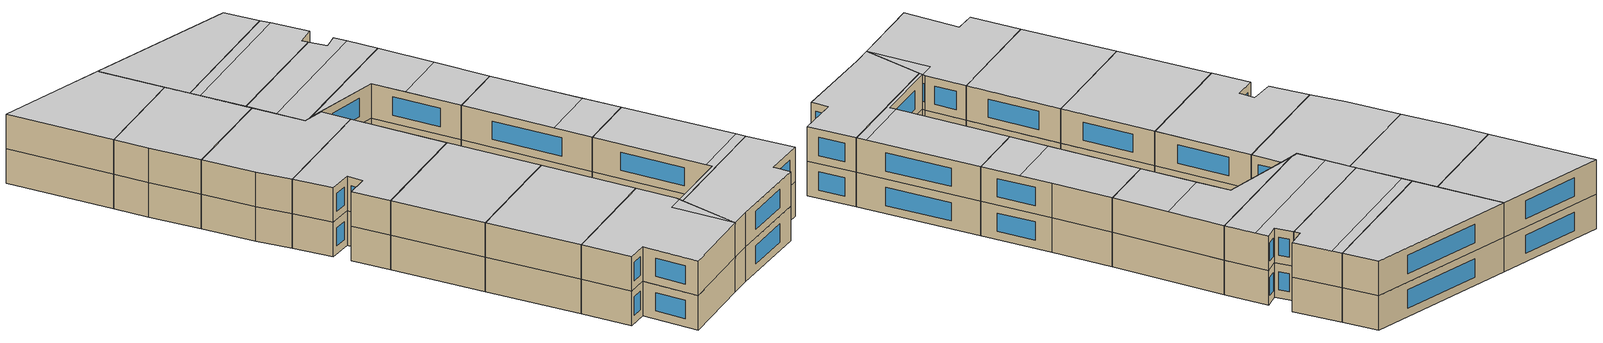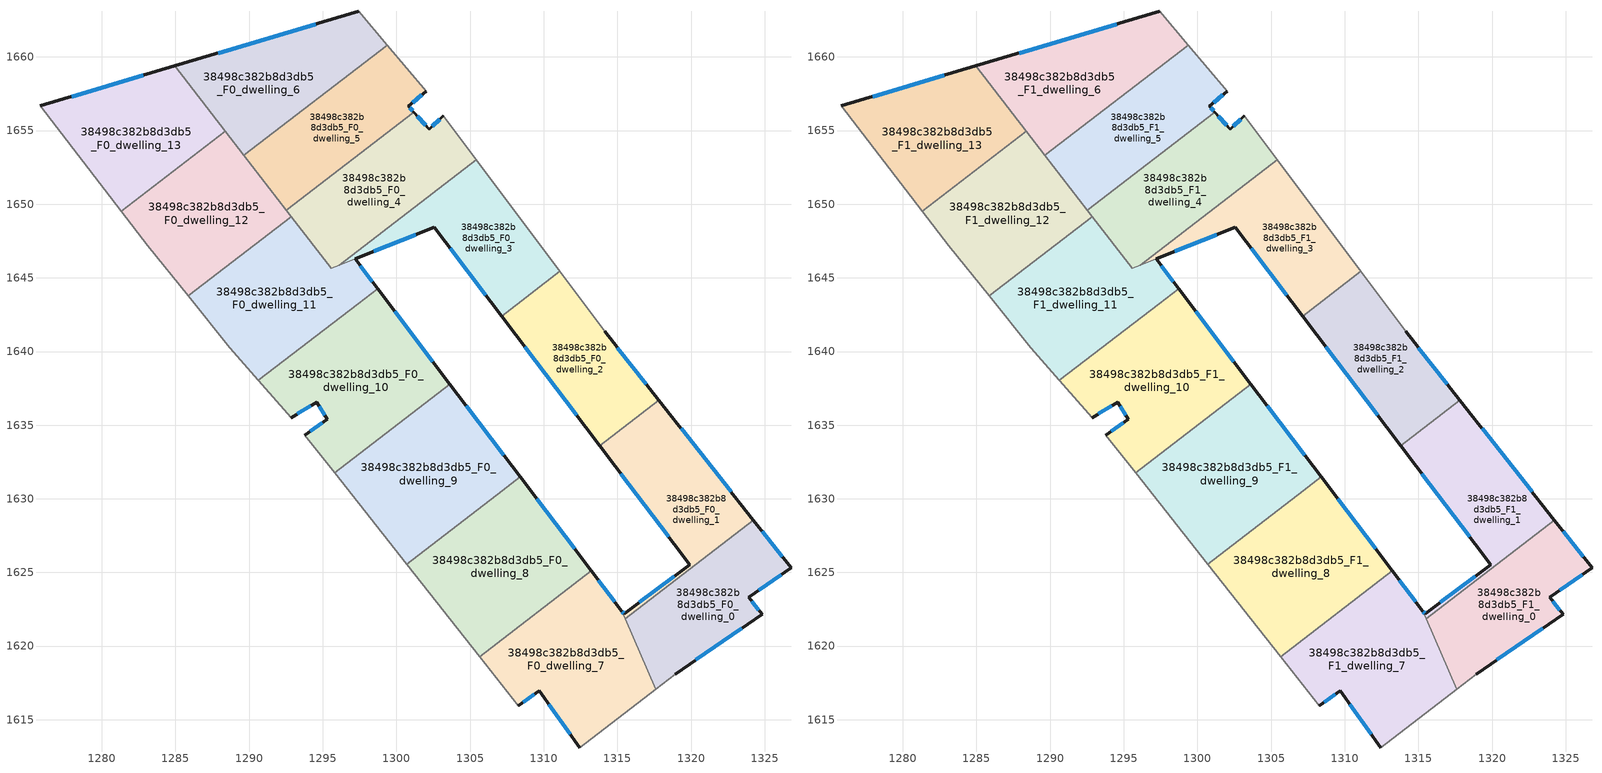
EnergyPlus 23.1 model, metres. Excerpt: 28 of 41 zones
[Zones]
38498c382b8d3db5_F0_dwelling_0
 floor ground (EU_floor_Construction): 1324.24,1628.55 1326.79,1625.31 1323.93,1623.33 1324.83,1622.17 1318.94,1618.1 1317.59,1617.06 1315.54,1621.84 z0
 wall outside (EU_wall_Construction): 1318.94,1618.1 1324.83,1622.17 1323.93,1623.33 1326.79,1625.31 1324.24,1628.55 z0:3
 wall adiabatic (EU_wall_Construction): 1317.59,1617.06 1318.94,1618.1 z0:3
 wall to 38498c382b8d3db5_F0_dwelling_1 (EU_wall_Construction): 1324.24,1628.55 1315.54,1621.84 z0:3
 wall to 38498c382b8d3db5_F0_dwelling_7 (EU_wall_Construction): 1315.54,1621.84 1317.59,1617.06 z0:3
 window (EU_Window_Construction): 1324.6,1623.79 1326.12,1624.85 / 1324.62,1622.44 1324.14,1623.05 / 1320.32,1619.06 1323.44,1621.21 / 1326.19,1626.07 1324.84,1627.79 z0.7:2.3
38498c382b8d3db5_F0_dwelling_1
 floor ground (EU_floor_Construction): 1317.82,1636.69 1324.24,1628.55 1315.54,1621.84 1315.31,1622.37 1315.45,1622.18 1319.91,1625.54 1313.81,1633.6 z0
 wall outside (EU_wall_Construction): 1313.81,1633.6 1319.91,1625.54 1315.45,1622.18 1315.31,1622.37 / 1324.24,1628.55 1317.82,1636.69 z0:3
 wall to 38498c382b8d3db5_F0_dwelling_2 (EU_wall_Construction): 1317.82,1636.69 1313.81,1633.6 z0:3
 wall to 38498c382b8d3db5_F0_dwelling_7 (EU_wall_Construction): 1315.31,1622.37 1315.54,1621.84 z0:3
 window (EU_Window_Construction): 1315.24,1631.7 1318.48,1627.43 / 1322.73,1630.46 1319.33,1634.78 / 1315.42,1622.22 1315.35,1622.32 / 1318.87,1624.75 1316.5,1622.97 z0.7:2.3
38498c382b8d3db5_F0_dwelling_10
 floor ground (EU_floor_Construction): 1298.72,1644.27 1303.63,1637.79 1295.81,1631.76 1293.79,1634.33 1295.31,1635.42 1294.58,1636.57 1292.86,1635.51 1290.63,1638.04 z0
 wall outside (EU_wall_Construction): 1292.86,1635.51 1294.58,1636.57 1295.31,1635.42 1293.79,1634.33 / 1303.63,1637.79 1298.72,1644.27 z0:3
 wall adiabatic (EU_wall_Construction): 1293.79,1634.33 1295.81,1631.76 / 1290.63,1638.04 1292.86,1635.51 z0:3
 wall to 38498c382b8d3db5_F0_dwelling_9 (EU_wall_Construction): 1295.81,1631.76 1303.63,1637.79 z0:3
 wall to 38498c382b8d3db5_F0_dwelling_11 (EU_wall_Construction): 1298.72,1644.27 1297.4,1643.25 1290.63,1638.04 z0:3
 window (EU_Window_Construction): 1294.95,1635.16 1294.15,1634.58 / 1294.75,1636.3 1295.14,1635.69 / 1293.26,1635.76 1294.17,1636.32 / 1302.48,1639.31 1299.87,1642.75 z0.7:2.3
38498c382b8d3db5_F0_dwelling_11
 floor ground (EU_floor_Construction): 1297.19,1646.29 1298.72,1644.27 1297.4,1643.25 1290.63,1638.04 1288.68,1640.24 1285.85,1643.77 1292.84,1649.16 1295.56,1645.64 z0
 wall outside (EU_wall_Construction): 1298.72,1644.27 1297.19,1646.29 z0:3
 wall adiabatic (EU_wall_Construction): 1285.85,1643.77 1288.68,1640.24 1290.63,1638.04 z0:3
 wall to 38498c382b8d3db5_F0_dwelling_12 (EU_wall_Construction): 1292.84,1649.16 1285.85,1643.77 z0:3
 wall to 38498c382b8d3db5_F0_dwelling_4 (EU_wall_Construction): 1296.11,1645.86 1295.56,1645.64 1292.84,1649.16 z0:3
 wall to 38498c382b8d3db5_F0_dwelling_3 (EU_wall_Construction): 1297.19,1646.29 1296.11,1645.86 z0:3
 window (EU_Window_Construction): 1298.36,1644.74 1297.55,1645.81 z0.7:2.3
38498c382b8d3db5_F0_dwelling_12
 floor ground (EU_floor_Construction): 1288.37,1654.97 1292.84,1649.16 1285.85,1643.77 1283.11,1647.19 1281.31,1649.52 z0
 wall adiabatic (EU_wall_Construction): 1281.31,1649.52 1283.11,1647.19 1285.85,1643.77 z0:3
 wall to 38498c382b8d3db5_F0_dwelling_13 (EU_wall_Construction): 1288.37,1654.97 1281.31,1649.52 z0:3
 wall to 38498c382b8d3db5_F0_dwelling_5 (EU_wall_Construction): 1292.53,1649.57 1289.65,1653.31 z0:3
 wall to 38498c382b8d3db5_F0_dwelling_4 (EU_wall_Construction): 1292.85,1649.16 1292.53,1649.57 z0:3
 wall to 38498c382b8d3db5_F0_dwelling_6 (EU_wall_Construction): 1289.65,1653.31 1288.37,1654.97 z0:3
38498c382b8d3db5_F0_dwelling_13
 floor ground (EU_floor_Construction): 1284.96,1659.39 1288.37,1654.97 1281.31,1649.52 1275.8,1656.67 z0
 wall outside (EU_wall_Construction): 1284.96,1659.39 1275.8,1656.67 z0:3
 wall adiabatic (EU_wall_Construction): 1275.8,1656.67 1281.31,1649.52 z0:3
 wall to 38498c382b8d3db5_F0_dwelling_6 (EU_wall_Construction): 1288.37,1654.97 1284.96,1659.39 z0:3
 window (EU_Window_Construction): 1282.81,1658.75 1277.95,1657.31 z0.7:2.3
38498c382b8d3db5_F0_dwelling_2
 floor ground (EU_floor_Construction): 1314.15,1641.36 1317.82,1636.69 1313.81,1633.6 1307.14,1642.39 1311.09,1645.44 z0
 wall outside (EU_wall_Construction): 1317.82,1636.69 1314.15,1641.36 / 1307.14,1642.39 1313.81,1633.6 z0:3
 wall to 38498c382b8d3db5_F0_dwelling_3 (EU_wall_Construction): 1311.09,1645.44 1307.14,1642.39 z0:3
 wall adiabatic (EU_wall_Construction): 1314.15,1641.36 1311.09,1645.44 z0:3
 window (EU_Window_Construction): 1316.96,1637.79 1315.01,1640.27 / 1308.71,1640.33 1312.24,1635.66 z0.7:2.3
38498c382b8d3db5_F0_dwelling_3
 floor ground (EU_floor_Construction): 1305.41,1653.02 1311.09,1645.44 1307.14,1642.39 1302.57,1648.42 1296.11,1645.86 z0
 wall outside (EU_wall_Construction): 1297.2,1646.29 1302.57,1648.42 1307.14,1642.39 z0:3
 wall to 38498c382b8d3db5_F0_dwelling_4 (EU_wall_Construction): 1305.41,1653.02 1296.11,1645.86 z0:3
 wall adiabatic (EU_wall_Construction): 1311.09,1645.44 1305.41,1653.02 z0:3
 window (EU_Window_Construction): 1298.46,1646.79 1301.31,1647.92 / 1303.65,1647.01 1306.07,1643.81 z0.7:2.3
38498c382b8d3db5_F0_dwelling_4
 floor ground (EU_floor_Construction): 1303.18,1656 1305.41,1653.02 1296.11,1645.86 1295.56,1645.64 1292.53,1649.58 1301.18,1656.25 1302.22,1655.08 z0
 wall outside (EU_wall_Construction): 1303.18,1656 1302.22,1655.08 1301.18,1656.25 z0:3
 wall to 38498c382b8d3db5_F0_dwelling_5 (EU_wall_Construction): 1301.18,1656.25 1292.53,1649.58 z0:3
 wall adiabatic (EU_wall_Construction): 1305.41,1653.02 1303.18,1656 z0:3
 window (EU_Window_Construction): 1301.98,1655.35 1301.43,1655.97 / 1302.95,1655.79 1302.44,1655.3 z0.7:2.3
38498c382b8d3db5_F0_dwelling_5
 floor ground (EU_floor_Construction): 1299.38,1660.81 1302.01,1657.68 1300.82,1656.66 1301.18,1656.25 1292.53,1649.58 1289.65,1653.31 z0
 wall outside (EU_wall_Construction): 1301.18,1656.25 1300.82,1656.66 1302.01,1657.68 z0:3
 wall to 38498c382b8d3db5_F0_dwelling_6 (EU_wall_Construction): 1299.38,1660.81 1289.65,1653.31 z0:3
 wall adiabatic (EU_wall_Construction): 1302.01,1657.68 1299.38,1660.81 z0:3
 window (EU_Window_Construction): 1301.1,1656.9 1301.73,1657.44 / 1301.1,1656.35 1300.9,1656.56 z0.7:2.3
38498c382b8d3db5_F0_dwelling_6
 floor ground (EU_floor_Construction): 1297.45,1663.11 1299.38,1660.81 1289.65,1653.31 1284.96,1659.39 z0
 wall outside (EU_wall_Construction): 1297.45,1663.11 1284.96,1659.39 z0:3
 wall adiabatic (EU_wall_Construction): 1299.38,1660.81 1297.45,1663.11 z0:3
 window (EU_Window_Construction): 1294.51,1662.23 1287.89,1660.27 z0.7:2.3
38498c382b8d3db5_F0_dwelling_7
 floor ground (EU_floor_Construction): 1315.31,1622.37 1317.59,1617.06 1312.43,1613.09 1309.7,1616.95 1308.27,1615.94 1305.65,1619.27 1313.23,1625.12 z0
 wall outside (EU_wall_Construction): 1308.27,1615.94 1309.7,1616.95 1312.43,1613.09 / 1315.31,1622.37 1313.23,1625.12 z0:3
 wall adiabatic (EU_wall_Construction): 1305.65,1619.27 1308.27,1615.94 / 1312.43,1613.09 1317.59,1617.06 z0:3
 wall to 38498c382b8d3db5_F0_dwelling_8 (EU_wall_Construction): 1313.23,1625.12 1305.65,1619.27 z0:3
 window (EU_Window_Construction): 1308.6,1616.18 1309.37,1616.72 / 1314.82,1623.01 1313.72,1624.47 / 1310.34,1616.05 1311.79,1614 z0.7:2.3
38498c382b8d3db5_F0_dwelling_8
 floor ground (EU_floor_Construction): 1308.41,1631.48 1313.22,1625.12 1305.65,1619.27 1300.7,1625.55 1307.19,1630.55 z0
 wall outside (EU_wall_Construction): 1313.22,1625.12 1308.41,1631.48 z0:3
 wall adiabatic (EU_wall_Construction): 1300.7,1625.55 1305.65,1619.27 z0:3
 wall to 38498c382b8d3db5_F0_dwelling_9 (EU_wall_Construction): 1308.41,1631.48 1307.19,1630.55 1300.7,1625.55 z0:3
 window (EU_Window_Construction): 1312.09,1626.61 1309.54,1629.99 z0.7:2.3
38498c382b8d3db5_F0_dwelling_9
 floor ground (EU_floor_Construction): 1303.63,1637.79 1308.4,1631.49 1300.7,1625.55 1295.81,1631.76 z0
 wall outside (EU_wall_Construction): 1308.4,1631.49 1303.63,1637.79 z0:3
 wall adiabatic (EU_wall_Construction): 1295.81,1631.76 1300.7,1625.55 z0:3
 window (EU_Window_Construction): 1307.28,1632.97 1304.75,1636.31 z0.7:2.3
38498c382b8d3db5_F1_dwelling_0
 floor to 38498c382b8d3db5_F0_dwelling_0 (EU_floor_Construction): 1324.24,1628.55 1326.79,1625.31 1323.93,1623.33 1324.83,1622.17 1318.94,1618.1 1317.59,1617.06 1315.54,1621.84 z3
 wall outside (EU_wall_Construction): 1318.94,1618.1 1324.83,1622.17 1323.93,1623.33 1326.79,1625.31 1324.24,1628.55 z3:6
 wall adiabatic (EU_wall_Construction): 1317.59,1617.06 1318.94,1618.1 z3:6
 wall to 38498c382b8d3db5_F1_dwelling_1 (EU_wall_Construction): 1324.24,1628.55 1315.54,1621.84 z3:6
 wall to 38498c382b8d3db5_F1_dwelling_7 (EU_wall_Construction): 1315.54,1621.84 1317.59,1617.06 z3:6
 window (EU_Window_Construction): 1324.6,1623.79 1326.12,1624.85 / 1324.62,1622.44 1324.14,1623.05 / 1320.32,1619.06 1323.44,1621.21 / 1326.19,1626.07 1324.84,1627.79 z3.7:5.3
 ceiling to 38498c382b8d3db5_F2_dwelling_0 (EU_floor_Construction): 1324.83,1622.17 1323.93,1623.33 1326.79,1625.31 1324.24,1628.55 1315.54,1621.84 1317.59,1617.06 1318.94,1618.1 z6
38498c382b8d3db5_F1_dwelling_1
 floor to 38498c382b8d3db5_F0_dwelling_1 (EU_floor_Construction): 1317.82,1636.69 1324.24,1628.55 1315.54,1621.84 1315.31,1622.37 1315.45,1622.18 1319.91,1625.54 1313.81,1633.6 z3
 wall outside (EU_wall_Construction): 1313.81,1633.6 1319.91,1625.54 1315.45,1622.18 1315.31,1622.37 / 1324.24,1628.55 1317.82,1636.69 z3:6
 wall to 38498c382b8d3db5_F1_dwelling_2 (EU_wall_Construction): 1317.82,1636.69 1313.81,1633.6 z3:6
 wall to 38498c382b8d3db5_F1_dwelling_7 (EU_wall_Construction): 1315.31,1622.37 1315.54,1621.84 z3:6
 window (EU_Window_Construction): 1315.24,1631.7 1318.48,1627.43 / 1322.73,1630.46 1319.33,1634.78 / 1315.42,1622.22 1315.35,1622.32 / 1318.87,1624.75 1316.5,1622.97 z3.7:5.3
 ceiling to 38498c382b8d3db5_F2_dwelling_1 (EU_floor_Construction): 1323.73,1629.2 1317.82,1636.69 1313.81,1633.6 1319.57,1625.99 z6
 ceiling to 38498c382b8d3db5_F2_dwelling_0 (EU_floor_Construction): 1319.91,1625.54 1315.46,1622.18 1315.41,1622.15 1315.54,1621.84 1324.24,1628.55 1323.73,1629.2 1319.57,1625.99 z6
38498c382b8d3db5_F1_dwelling_10
 floor to 38498c382b8d3db5_F0_dwelling_10 (EU_floor_Construction): 1298.72,1644.27 1303.63,1637.79 1295.81,1631.76 1293.79,1634.33 1295.31,1635.42 1294.58,1636.57 1292.86,1635.51 1290.63,1638.04 z3
 wall outside (EU_wall_Construction): 1292.86,1635.51 1294.58,1636.57 1295.31,1635.42 1293.79,1634.33 / 1303.63,1637.79 1298.72,1644.27 z3:6
 wall adiabatic (EU_wall_Construction): 1293.79,1634.33 1295.81,1631.76 / 1290.63,1638.04 1292.86,1635.51 z3:6
 wall to 38498c382b8d3db5_F1_dwelling_9 (EU_wall_Construction): 1295.81,1631.76 1303.63,1637.79 z3:6
 wall to 38498c382b8d3db5_F1_dwelling_11 (EU_wall_Construction): 1298.72,1644.27 1297.4,1643.25 1290.63,1638.04 z3:6
 window (EU_Window_Construction): 1294.95,1635.16 1294.15,1634.58 / 1294.75,1636.3 1295.14,1635.69 / 1293.26,1635.76 1294.17,1636.32 / 1302.48,1639.31 1299.87,1642.75 z3.7:5.3
 ceiling to 38498c382b8d3db5_F2_dwelling_9 (EU_floor_Construction): 1303.6,1637.83 1298.72,1644.27 1290.63,1638.04 1292.86,1635.51 1294.58,1636.57 1295.31,1635.42 1293.79,1634.33 1295.78,1631.8 z6
 ceiling to 38498c382b8d3db5_F2_dwelling_8 (EU_floor_Construction): 1303.63,1637.79 1303.6,1637.83 1295.78,1631.8 1295.81,1631.76 z6
38498c382b8d3db5_F1_dwelling_11
 floor to 38498c382b8d3db5_F0_dwelling_11 (EU_floor_Construction): 1297.19,1646.29 1298.72,1644.27 1297.4,1643.25 1290.63,1638.04 1288.68,1640.24 1285.85,1643.77 1292.84,1649.16 1295.56,1645.64 z3
 wall outside (EU_wall_Construction): 1298.72,1644.27 1297.19,1646.29 z3:6
 wall adiabatic (EU_wall_Construction): 1285.85,1643.77 1288.68,1640.24 1290.63,1638.04 z3:6
 wall to 38498c382b8d3db5_F1_dwelling_12 (EU_wall_Construction): 1292.84,1649.16 1285.85,1643.77 z3:6
 wall to 38498c382b8d3db5_F1_dwelling_4 (EU_wall_Construction): 1296.11,1645.86 1295.56,1645.64 1292.84,1649.16 z3:6
 wall to 38498c382b8d3db5_F1_dwelling_3 (EU_wall_Construction): 1297.19,1646.29 1296.11,1645.86 z3:6
 window (EU_Window_Construction): 1298.36,1644.74 1297.55,1645.81 z3.7:5.3
 ceiling to 38498c382b8d3db5_F2_dwelling_10 (EU_floor_Construction): 1298.72,1644.27 1297.19,1646.29 1295.56,1645.64 1292.84,1649.16 1285.85,1643.77 1288.68,1640.24 1290.63,1638.04 z6
 roof outside (EU_roof_Construction): 1297.4,1643.25 1298.72,1644.27 1290.63,1638.04 z6
38498c382b8d3db5_F1_dwelling_12
 floor to 38498c382b8d3db5_F0_dwelling_12 (EU_floor_Construction): 1288.37,1654.97 1292.84,1649.16 1285.85,1643.77 1283.11,1647.19 1281.31,1649.52 z3
 wall adiabatic (EU_wall_Construction): 1281.31,1649.52 1283.11,1647.19 1285.85,1643.77 z3:6
 wall to 38498c382b8d3db5_F1_dwelling_13 (EU_wall_Construction): 1288.37,1654.97 1281.31,1649.52 z3:6
 wall to 38498c382b8d3db5_F1_dwelling_5 (EU_wall_Construction): 1292.53,1649.57 1289.65,1653.31 z3:6
 wall to 38498c382b8d3db5_F1_dwelling_4 (EU_wall_Construction): 1292.85,1649.16 1292.53,1649.57 z3:6
 wall to 38498c382b8d3db5_F1_dwelling_6 (EU_wall_Construction): 1289.65,1653.31 1288.37,1654.97 z3:6
 ceiling to 38498c382b8d3db5_F2_dwelling_11 (EU_floor_Construction): 1292.84,1649.16 1288.37,1654.97 1281.31,1649.52 1283.11,1647.19 1285.85,1643.77 z6
38498c382b8d3db5_F1_dwelling_13
 floor to 38498c382b8d3db5_F0_dwelling_13 (EU_floor_Construction): 1284.96,1659.39 1288.37,1654.97 1281.31,1649.52 1275.8,1656.67 z3
 wall outside (EU_wall_Construction): 1284.96,1659.39 1275.8,1656.67 z3:6
 wall adiabatic (EU_wall_Construction): 1275.8,1656.67 1281.31,1649.52 z3:6
 wall to 38498c382b8d3db5_F1_dwelling_6 (EU_wall_Construction): 1288.37,1654.97 1284.96,1659.39 z3:6
 window (EU_Window_Construction): 1282.81,1658.75 1277.95,1657.31 z3.7:5.3
 ceiling to 38498c382b8d3db5_F2_dwelling_12 (EU_floor_Construction): 1288.37,1654.97 1284.96,1659.39 1275.8,1656.67 1281.31,1649.52 z6
38498c382b8d3db5_F1_dwelling_2
 floor to 38498c382b8d3db5_F0_dwelling_2 (EU_floor_Construction): 1314.15,1641.36 1317.82,1636.69 1313.81,1633.6 1307.14,1642.39 1311.09,1645.44 z3
 wall outside (EU_wall_Construction): 1317.82,1636.69 1314.15,1641.36 / 1307.14,1642.39 1313.81,1633.6 z3:6
 wall to 38498c382b8d3db5_F1_dwelling_3 (EU_wall_Construction): 1311.09,1645.44 1307.14,1642.39 z3:6
 wall adiabatic (EU_wall_Construction): 1314.15,1641.36 1311.09,1645.44 z3:6
 window (EU_Window_Construction): 1316.96,1637.79 1315.01,1640.27 / 1308.71,1640.33 1312.24,1635.66 z3.7:5.3
 ceiling to 38498c382b8d3db5_F2_dwelling_2 (EU_floor_Construction): 1315.81,1639.25 1315.78,1639.29 1314.15,1641.36 1311.09,1645.44 1307.14,1642.39 1311.84,1636.19 z6
 ceiling to 38498c382b8d3db5_F2_dwelling_1 (EU_floor_Construction): 1317.82,1636.69 1315.81,1639.25 1311.84,1636.19 1313.81,1633.6 z6
38498c382b8d3db5_F1_dwelling_3
 floor to 38498c382b8d3db5_F0_dwelling_3 (EU_floor_Construction): 1305.41,1653.02 1311.09,1645.44 1307.14,1642.39 1302.57,1648.42 1296.11,1645.86 z3
 wall outside (EU_wall_Construction): 1297.2,1646.29 1302.57,1648.42 1307.14,1642.39 z3:6
 wall to 38498c382b8d3db5_F1_dwelling_4 (EU_wall_Construction): 1305.41,1653.02 1296.11,1645.86 z3:6
 wall adiabatic (EU_wall_Construction): 1311.09,1645.44 1305.41,1653.02 z3:6
 window (EU_Window_Construction): 1298.46,1646.79 1301.31,1647.92 / 1303.65,1647.01 1306.07,1643.81 z3.7:5.3
 ceiling to 38498c382b8d3db5_F2_dwelling_2 (EU_floor_Construction): 1311.09,1645.44 1308.29,1649.18 1304.32,1646.12 1307.14,1642.39 z6
 ceiling to 38498c382b8d3db5_F2_dwelling_3 (EU_floor_Construction): 1308.29,1649.18 1305.41,1653.02 1296.13,1645.87 1302.57,1648.43 1304.32,1646.12 z6
 roof outside (EU_roof_Construction): 1302.57,1648.43 1296.13,1645.87 1296.11,1645.86 1297.06,1646.23 1296.13,1645.87 1298.54,1646.82 z6
38498c382b8d3db5_F1_dwelling_4
 floor to 38498c382b8d3db5_F0_dwelling_4 (EU_floor_Construction): 1303.18,1656 1305.41,1653.02 1296.11,1645.86 1295.56,1645.64 1292.53,1649.58 1301.18,1656.25 1302.22,1655.08 z3
 wall outside (EU_wall_Construction): 1303.18,1656 1302.22,1655.08 1301.18,1656.25 z3:6
 wall to 38498c382b8d3db5_F1_dwelling_5 (EU_wall_Construction): 1301.18,1656.25 1292.53,1649.58 z3:6
 wall adiabatic (EU_wall_Construction): 1305.41,1653.02 1303.18,1656 z3:6
 window (EU_Window_Construction): 1301.98,1655.35 1301.43,1655.97 / 1302.95,1655.79 1302.44,1655.3 z3.7:5.3
 ceiling to 38498c382b8d3db5_F2_dwelling_4 (EU_floor_Construction): 1303.85,1655.1 1303.18,1656 1302.22,1655.08 1301.18,1656.25 1292.53,1649.58 1294.08,1647.56 z6
 ceiling to 38498c382b8d3db5_F2_dwelling_3 (EU_floor_Construction): 1305.41,1653.02 1303.85,1655.1 1294.08,1647.56 1295.56,1645.64 1296.13,1645.87 z6
38498c382b8d3db5_F1_dwelling_5
 floor to 38498c382b8d3db5_F0_dwelling_5 (EU_floor_Construction): 1299.38,1660.81 1302.01,1657.68 1300.82,1656.66 1301.18,1656.25 1292.53,1649.58 1289.65,1653.31 z3
 wall outside (EU_wall_Construction): 1301.18,1656.25 1300.82,1656.66 1302.01,1657.68 z3:6
 wall to 38498c382b8d3db5_F1_dwelling_6 (EU_wall_Construction): 1299.38,1660.81 1289.65,1653.31 z3:6
 wall adiabatic (EU_wall_Construction): 1302.01,1657.68 1299.38,1660.81 z3:6
 window (EU_Window_Construction): 1301.1,1656.9 1301.73,1657.44 / 1301.1,1656.35 1300.9,1656.56 z3.7:5.3
 ceiling to 38498c382b8d3db5_F2_dwelling_4 (EU_floor_Construction): 1301.18,1656.25 1300.82,1656.66 1302.01,1657.68 1299.95,1660.13 1290.19,1652.61 1292.53,1649.58 z6
 ceiling to 38498c382b8d3db5_F2_dwelling_5 (EU_floor_Construction): 1299.95,1660.13 1299.38,1660.81 1289.65,1653.31 1290.19,1652.61 z6
38498c382b8d3db5_F1_dwelling_6
 floor to 38498c382b8d3db5_F0_dwelling_6 (EU_floor_Construction): 1297.45,1663.11 1299.38,1660.81 1289.65,1653.31 1284.96,1659.39 z3
 wall outside (EU_wall_Construction): 1297.45,1663.11 1284.96,1659.39 z3:6
 wall adiabatic (EU_wall_Construction): 1299.38,1660.81 1297.45,1663.11 z3:6
 window (EU_Window_Construction): 1294.51,1662.23 1287.89,1660.27 z3.7:5.3
 ceiling to 38498c382b8d3db5_F2_dwelling_5 (EU_floor_Construction): 1299.38,1660.81 1297.45,1663.11 1284.96,1659.39 1289.65,1653.31 z6
38498c382b8d3db5_F1_dwelling_7
 floor to 38498c382b8d3db5_F0_dwelling_7 (EU_floor_Construction): 1315.31,1622.37 1317.59,1617.06 1312.43,1613.09 1309.7,1616.95 1308.27,1615.94 1305.65,1619.27 1313.23,1625.12 z3
 wall outside (EU_wall_Construction): 1308.27,1615.94 1309.7,1616.95 1312.43,1613.09 / 1315.31,1622.37 1313.23,1625.12 z3:6
 wall adiabatic (EU_wall_Construction): 1305.65,1619.27 1308.27,1615.94 / 1312.43,1613.09 1317.59,1617.06 z3:6
 wall to 38498c382b8d3db5_F1_dwelling_8 (EU_wall_Construction): 1313.23,1625.12 1305.65,1619.27 z3:6
 window (EU_Window_Construction): 1308.6,1616.18 1309.37,1616.72 / 1314.82,1623.01 1313.72,1624.47 / 1310.34,1616.05 1311.79,1614 z3.7:5.3
 ceiling to 38498c382b8d3db5_F2_dwelling_6 (EU_floor_Construction): 1317.59,1617.06 1314.31,1621.32 1315.41,1622.15 1315.31,1622.36 1313.23,1625.12 1305.65,1619.27 1308.27,1615.94 1309.7,1616.95 1312.43,1613.09 z6
 ceiling to 38498c382b8d3db5_F2_dwelling_0 (EU_floor_Construction): 1317.59,1617.06 1315.41,1622.15 1314.31,1621.32 z6
38498c382b8d3db5_F1_dwelling_8
 floor to 38498c382b8d3db5_F0_dwelling_8 (EU_floor_Construction): 1308.41,1631.48 1313.22,1625.12 1305.65,1619.27 1300.7,1625.55 1307.19,1630.55 z3
 wall outside (EU_wall_Construction): 1313.22,1625.12 1308.41,1631.48 z3:6
 wall adiabatic (EU_wall_Construction): 1300.7,1625.55 1305.65,1619.27 z3:6
 wall to 38498c382b8d3db5_F1_dwelling_9 (EU_wall_Construction): 1308.41,1631.48 1307.19,1630.55 1300.7,1625.55 z3:6
 window (EU_Window_Construction): 1312.09,1626.61 1309.54,1629.99 z3.7:5.3
 ceiling to 38498c382b8d3db5_F2_dwelling_7 (EU_floor_Construction): 1313.22,1625.12 1308.41,1631.48 1307.19,1630.55 1300.7,1625.55 1305.65,1619.27 z6
38498c382b8d3db5_F1_dwelling_9
 floor to 38498c382b8d3db5_F0_dwelling_9 (EU_floor_Construction): 1303.63,1637.79 1308.4,1631.49 1300.7,1625.55 1295.81,1631.76 z3
 wall outside (EU_wall_Construction): 1308.4,1631.49 1303.63,1637.79 z3:6
 wall adiabatic (EU_wall_Construction): 1295.81,1631.76 1300.7,1625.55 z3:6
 window (EU_Window_Construction): 1307.28,1632.97 1304.75,1636.31 z3.7:5.3
 ceiling to 38498c382b8d3db5_F2_dwelling_8 (EU_floor_Construction): 1308.4,1631.49 1303.63,1637.79 1295.81,1631.76 1300.7,1625.55 z6
[Building]
EU S2 Campaign: North Axis=0; Terrain=City; Solar Distribution=FullExterior
[Site:Location]
Budapest.Ferenc.Liszt.Intl.AP: Latitude=47.437; Longitude=19.256; Time Zone=1; Elevation=185
[SizingPeriod:WeatherFileDays]
AnnualSizingPeriod: Begin Month=1; Begin Day of Month=1; End Month=12; End Day of Month=31; Day of Week for Start Day=Monday; Use Weather File Daylight Saving Period=No; Use Weather File Rain and Snow Indicators=No
[MATERIAL]
EU_InternalMass_Material: Roughness=MediumRough; Thickness=0.1; Conductivity=1; Density=1800; Specific Heat=900; Thermal Absorptance=0.9; Solar Absorptance=0.7; Visible Absorptance=0.7
[MATERIAL:NOMASS] Roughness=MediumRough; Thermal Absorptance=0.9; Solar Absorptance=0.7; Visible Absorptance=0.7
Name | Thermal Resistance
EU_wall_NoMass | 0.832559
EU_roof_NoMass | 1.39638
EU_floor_NoMass | 0.872794
[WINDOWMATERIAL:SIMPLEGLAZINGSYSTEM]
EU_Window_SimpleGlazing: UFactor=2.79869; Solar Heat Gain Coefficient=0.75; Visible Transmittance=0.75
[CONSTRUCTION]
EU_wall_Construction: EU_wall_NoMass
EU_roof_Construction: EU_roof_NoMass
EU_floor_Construction: EU_floor_NoMass
EU_Window_Construction: EU_Window_SimpleGlazing
EU_InternalMass_Construction: EU_InternalMass_Material
[ZONE] Type=1; Multiplier=1; Ceiling Height=autocalculate; Floor Area=autocalculate; Part of Total Floor Area=Yes
Name | Volume
38498c382b8d3db5_F0_dwelling_0; 38498c382b8d3db5_F1_dwelling_0 | 169.802
38498c382b8d3db5_F0_dwelling_1; 38498c382b8d3db5_F1_dwelling_1 | 165.569
38498c382b8d3db5_F0_dwelling_10; 38498c382b8d3db5_F1_dwelling_10 | 235.12
38498c382b8d3db5_F0_dwelling_11; 38498c382b8d3db5_F1_dwelling_11 | 209.35
38498c382b8d3db5_F0_dwelling_12; 38498c382b8d3db5_F1_dwelling_12 | 195.404
38498c382b8d3db5_F0_dwelling_13; 38498c382b8d3db5_F1_dwelling_13 | 195.411
38498c382b8d3db5_F0_dwelling_2; 38498c382b8d3db5_F1_dwelling_2 | 165.375
38498c382b8d3db5_F0_dwelling_3; 38498c382b8d3db5_F1_dwelling_3 | 161.732
38498c382b8d3db5_F0_dwelling_4; 38498c382b8d3db5_F1_dwelling_4 | 183.759
38498c382b8d3db5_F0_dwelling_5; 38498c382b8d3db5_F1_dwelling_5 | 172.373
38498c382b8d3db5_F0_dwelling_6; 38498c382b8d3db5_F1_dwelling_6 | 195.41
38498c382b8d3db5_F0_dwelling_7; 38498c382b8d3db5_F1_dwelling_7 | 222.414
38498c382b8d3db5_F0_dwelling_8; 38498c382b8d3db5_F1_dwelling_8 | 231.18
38498c382b8d3db5_F0_dwelling_9; 38498c382b8d3db5_F1_dwelling_9 | 232.525
[INTERNALMASS] Construction=EU_InternalMass_Construction
Name | Zone or ZoneList | Surface Area
38498c382b8d3db5_F0_dwelling_0_EU_InternalMass | 38498c382b8d3db5_F0_dwelling_0 | 56.6
38498c382b8d3db5_F0_dwelling_1_EU_InternalMass | 38498c382b8d3db5_F0_dwelling_1 | 55.1917
38498c382b8d3db5_F0_dwelling_2_EU_InternalMass | 38498c382b8d3db5_F0_dwelling_2 | 55.1259
38498c382b8d3db5_F0_dwelling_3_EU_InternalMass | 38498c382b8d3db5_F0_dwelling_3 | 53.9136
38498c382b8d3db5_F0_dwelling_4_EU_InternalMass | 38498c382b8d3db5_F0_dwelling_4 | 61.2598
38498c382b8d3db5_F0_dwelling_5_EU_InternalMass | 38498c382b8d3db5_F0_dwelling_5 | 57.4532
38498c382b8d3db5_F0_dwelling_6_EU_InternalMass | 38498c382b8d3db5_F0_dwelling_6 | 65.1367
38498c382b8d3db5_F0_dwelling_7_EU_InternalMass | 38498c382b8d3db5_F0_dwelling_7 | 74.1402
38498c382b8d3db5_F0_dwelling_8_EU_InternalMass | 38498c382b8d3db5_F0_dwelling_8 | 77.0853
38498c382b8d3db5_F0_dwelling_9_EU_InternalMass | 38498c382b8d3db5_F0_dwelling_9 | 77.5075
38498c382b8d3db5_F0_dwelling_10_EU_InternalMass | 38498c382b8d3db5_F0_dwelling_10 | 78.3868
38498c382b8d3db5_F0_dwelling_11_EU_InternalMass | 38498c382b8d3db5_F0_dwelling_11 | 69.7863
38498c382b8d3db5_F0_dwelling_12_EU_InternalMass | 38498c382b8d3db5_F0_dwelling_12 | 65.1346
38498c382b8d3db5_F0_dwelling_13_EU_InternalMass | 38498c382b8d3db5_F0_dwelling_13 | 65.1372
38498c382b8d3db5_F1_dwelling_0_EU_InternalMass | 38498c382b8d3db5_F1_dwelling_0 | 56.6
38498c382b8d3db5_F1_dwelling_1_EU_InternalMass | 38498c382b8d3db5_F1_dwelling_1 | 55.1917
38498c382b8d3db5_F1_dwelling_2_EU_InternalMass | 38498c382b8d3db5_F1_dwelling_2 | 55.1259
38498c382b8d3db5_F1_dwelling_3_EU_InternalMass | 38498c382b8d3db5_F1_dwelling_3 | 53.9136
38498c382b8d3db5_F1_dwelling_4_EU_InternalMass | 38498c382b8d3db5_F1_dwelling_4 | 61.2598
38498c382b8d3db5_F1_dwelling_5_EU_InternalMass | 38498c382b8d3db5_F1_dwelling_5 | 57.4532
38498c382b8d3db5_F1_dwelling_6_EU_InternalMass | 38498c382b8d3db5_F1_dwelling_6 | 65.1367
38498c382b8d3db5_F1_dwelling_7_EU_InternalMass | 38498c382b8d3db5_F1_dwelling_7 | 74.1402
38498c382b8d3db5_F1_dwelling_8_EU_InternalMass | 38498c382b8d3db5_F1_dwelling_8 | 77.0853
38498c382b8d3db5_F1_dwelling_9_EU_InternalMass | 38498c382b8d3db5_F1_dwelling_9 | 77.5075
38498c382b8d3db5_F1_dwelling_10_EU_InternalMass | 38498c382b8d3db5_F1_dwelling_10 | 78.3868
38498c382b8d3db5_F1_dwelling_11_EU_InternalMass | 38498c382b8d3db5_F1_dwelling_11 | 69.7863
38498c382b8d3db5_F1_dwelling_12_EU_InternalMass | 38498c382b8d3db5_F1_dwelling_12 | 65.1346
38498c382b8d3db5_F1_dwelling_13_EU_InternalMass | 38498c382b8d3db5_F1_dwelling_13 | 65.1372
[OTHEREQUIPMENT] Fuel Type=Electricity; Design Level Calculation Method=Watts/Area; Power per Zone Floor Area=1; Fraction Latent=0; Fraction Radiant=0; Fraction Lost=0; Carbon Dioxide Generation Rate=0; EndUse Subcategory=EU_Step8_InternalGains
Name | Zone or ZoneList or Space or SpaceList | Schedule
EU_Step8_InternalGain_38498c382b8d3db5_F0_dwelling_0_f000 | 38498c382b8d3db5_F0_dwelling_0 | EU_Step8_GainSchedule_38498c382b8d3db5_F0_dwelling_0_f000
EU_Step8_InternalGain_38498c382b8d3db5_F0_dwelling_1_f000 | 38498c382b8d3db5_F0_dwelling_1 | EU_Step8_GainSchedule_38498c382b8d3db5_F0_dwelling_1_f000
EU_Step8_InternalGain_38498c382b8d3db5_F0_dwelling_2_f000 | 38498c382b8d3db5_F0_dwelling_2 | EU_Step8_GainSchedule_38498c382b8d3db5_F0_dwelling_2_f000
EU_Step8_InternalGain_38498c382b8d3db5_F0_dwelling_3_f000 | 38498c382b8d3db5_F0_dwelling_3 | EU_Step8_GainSchedule_38498c382b8d3db5_F0_dwelling_3_f000
EU_Step8_InternalGain_38498c382b8d3db5_F0_dwelling_4_f000 | 38498c382b8d3db5_F0_dwelling_4 | EU_Step8_GainSchedule_38498c382b8d3db5_F0_dwelling_4_f000
EU_Step8_InternalGain_38498c382b8d3db5_F0_dwelling_5_f000 | 38498c382b8d3db5_F0_dwelling_5 | EU_Step8_GainSchedule_38498c382b8d3db5_F0_dwelling_5_f000
EU_Step8_InternalGain_38498c382b8d3db5_F0_dwelling_6_f000 | 38498c382b8d3db5_F0_dwelling_6 | EU_Step8_GainSchedule_38498c382b8d3db5_F0_dwelling_6_f000
EU_Step8_InternalGain_38498c382b8d3db5_F0_dwelling_7_f000 | 38498c382b8d3db5_F0_dwelling_7 | EU_Step8_GainSchedule_38498c382b8d3db5_F0_dwelling_7_f000
EU_Step8_InternalGain_38498c382b8d3db5_F0_dwelling_8_f000 | 38498c382b8d3db5_F0_dwelling_8 | EU_Step8_GainSchedule_38498c382b8d3db5_F0_dwelling_8_f000
EU_Step8_InternalGain_38498c382b8d3db5_F0_dwelling_9_f000 | 38498c382b8d3db5_F0_dwelling_9 | EU_Step8_GainSchedule_38498c382b8d3db5_F0_dwelling_9_f000
EU_Step8_InternalGain_38498c382b8d3db5_F0_dwelling_10_f000 | 38498c382b8d3db5_F0_dwelling_10 | EU_Step8_GainSchedule_38498c382b8d3db5_F0_dwelling_10_f000
EU_Step8_InternalGain_38498c382b8d3db5_F0_dwelling_11_f000 | 38498c382b8d3db5_F0_dwelling_11 | EU_Step8_GainSchedule_38498c382b8d3db5_F0_dwelling_11_f000
EU_Step8_InternalGain_38498c382b8d3db5_F0_dwelling_12_f000 | 38498c382b8d3db5_F0_dwelling_12 | EU_Step8_GainSchedule_38498c382b8d3db5_F0_dwelling_12_f000
EU_Step8_InternalGain_38498c382b8d3db5_F0_dwelling_13_f000 | 38498c382b8d3db5_F0_dwelling_13 | EU_Step8_GainSchedule_38498c382b8d3db5_F0_dwelling_13_f000
EU_Step8_InternalGain_38498c382b8d3db5_F1_dwelling_0_f000 | 38498c382b8d3db5_F1_dwelling_0 | EU_Step8_GainSchedule_38498c382b8d3db5_F1_dwelling_0_f000
EU_Step8_InternalGain_38498c382b8d3db5_F1_dwelling_1_f000 | 38498c382b8d3db5_F1_dwelling_1 | EU_Step8_GainSchedule_38498c382b8d3db5_F1_dwelling_1_f000
EU_Step8_InternalGain_38498c382b8d3db5_F1_dwelling_2_f000 | 38498c382b8d3db5_F1_dwelling_2 | EU_Step8_GainSchedule_38498c382b8d3db5_F1_dwelling_2_f000
EU_Step8_InternalGain_38498c382b8d3db5_F1_dwelling_3_f000 | 38498c382b8d3db5_F1_dwelling_3 | EU_Step8_GainSchedule_38498c382b8d3db5_F1_dwelling_3_f000
EU_Step8_InternalGain_38498c382b8d3db5_F1_dwelling_4_f000 | 38498c382b8d3db5_F1_dwelling_4 | EU_Step8_GainSchedule_38498c382b8d3db5_F1_dwelling_4_f000
EU_Step8_InternalGain_38498c382b8d3db5_F1_dwelling_5_f000 | 38498c382b8d3db5_F1_dwelling_5 | EU_Step8_GainSchedule_38498c382b8d3db5_F1_dwelling_5_f000
EU_Step8_InternalGain_38498c382b8d3db5_F1_dwelling_6_f000 | 38498c382b8d3db5_F1_dwelling_6 | EU_Step8_GainSchedule_38498c382b8d3db5_F1_dwelling_6_f000
EU_Step8_InternalGain_38498c382b8d3db5_F1_dwelling_7_f000 | 38498c382b8d3db5_F1_dwelling_7 | EU_Step8_GainSchedule_38498c382b8d3db5_F1_dwelling_7_f000
EU_Step8_InternalGain_38498c382b8d3db5_F1_dwelling_8_f000 | 38498c382b8d3db5_F1_dwelling_8 | EU_Step8_GainSchedule_38498c382b8d3db5_F1_dwelling_8_f000
EU_Step8_InternalGain_38498c382b8d3db5_F1_dwelling_9_f000 | 38498c382b8d3db5_F1_dwelling_9 | EU_Step8_GainSchedule_38498c382b8d3db5_F1_dwelling_9_f000
EU_Step8_InternalGain_38498c382b8d3db5_F1_dwelling_10_f000 | 38498c382b8d3db5_F1_dwelling_10 | EU_Step8_GainSchedule_38498c382b8d3db5_F1_dwelling_10_f000
EU_Step8_InternalGain_38498c382b8d3db5_F1_dwelling_11_f000 | 38498c382b8d3db5_F1_dwelling_11 | EU_Step8_GainSchedule_38498c382b8d3db5_F1_dwelling_11_f000
EU_Step8_InternalGain_38498c382b8d3db5_F1_dwelling_12_f000 | 38498c382b8d3db5_F1_dwelling_12 | EU_Step8_GainSchedule_38498c382b8d3db5_F1_dwelling_12_f000
EU_Step8_InternalGain_38498c382b8d3db5_F1_dwelling_13_f000 | 38498c382b8d3db5_F1_dwelling_13 | EU_Step8_GainSchedule_38498c382b8d3db5_F1_dwelling_13_f000
[ZONEVENTILATION:DESIGNFLOWRATE] Schedule=EU_AlwaysOn; Design Flow Rate Calculation Method=AirChanges/Hour; Air Changes per Hour=0.475469; Ventilation Type=Natural; Fan Pressure Rise=0; Fan Total Efficiency=1; Constant Term Coefficient=1; Temperature Term Coefficient=0; Velocity Term Coefficient=0; Velocity Squared Term Coefficient=0; Minimum Indoor Temperature=-100; Maximum Indoor Temperature=100; Delta Temperature=-100; Minimum Outdoor Temperature=-100; Maximum Outdoor Temperature=100; Maximum Wind Speed=40
Name | Zone or ZoneList or Space or SpaceList
EU_ConstantAir_38498c382b8d3db5_F0_dwelling_0 | 38498c382b8d3db5_F0_dwelling_0
EU_ConstantAir_38498c382b8d3db5_F0_dwelling_1 | 38498c382b8d3db5_F0_dwelling_1
EU_ConstantAir_38498c382b8d3db5_F0_dwelling_2 | 38498c382b8d3db5_F0_dwelling_2
EU_ConstantAir_38498c382b8d3db5_F0_dwelling_3 | 38498c382b8d3db5_F0_dwelling_3
EU_ConstantAir_38498c382b8d3db5_F0_dwelling_4 | 38498c382b8d3db5_F0_dwelling_4
EU_ConstantAir_38498c382b8d3db5_F0_dwelling_5 | 38498c382b8d3db5_F0_dwelling_5
EU_ConstantAir_38498c382b8d3db5_F0_dwelling_6 | 38498c382b8d3db5_F0_dwelling_6
EU_ConstantAir_38498c382b8d3db5_F0_dwelling_7 | 38498c382b8d3db5_F0_dwelling_7
EU_ConstantAir_38498c382b8d3db5_F0_dwelling_8 | 38498c382b8d3db5_F0_dwelling_8
EU_ConstantAir_38498c382b8d3db5_F0_dwelling_9 | 38498c382b8d3db5_F0_dwelling_9
EU_ConstantAir_38498c382b8d3db5_F0_dwelling_10 | 38498c382b8d3db5_F0_dwelling_10
EU_ConstantAir_38498c382b8d3db5_F0_dwelling_11 | 38498c382b8d3db5_F0_dwelling_11
EU_ConstantAir_38498c382b8d3db5_F0_dwelling_12 | 38498c382b8d3db5_F0_dwelling_12
EU_ConstantAir_38498c382b8d3db5_F0_dwelling_13 | 38498c382b8d3db5_F0_dwelling_13
EU_ConstantAir_38498c382b8d3db5_F1_dwelling_0 | 38498c382b8d3db5_F1_dwelling_0
EU_ConstantAir_38498c382b8d3db5_F1_dwelling_1 | 38498c382b8d3db5_F1_dwelling_1
EU_ConstantAir_38498c382b8d3db5_F1_dwelling_2 | 38498c382b8d3db5_F1_dwelling_2
EU_ConstantAir_38498c382b8d3db5_F1_dwelling_3 | 38498c382b8d3db5_F1_dwelling_3
EU_ConstantAir_38498c382b8d3db5_F1_dwelling_4 | 38498c382b8d3db5_F1_dwelling_4
EU_ConstantAir_38498c382b8d3db5_F1_dwelling_5 | 38498c382b8d3db5_F1_dwelling_5
EU_ConstantAir_38498c382b8d3db5_F1_dwelling_6 | 38498c382b8d3db5_F1_dwelling_6
EU_ConstantAir_38498c382b8d3db5_F1_dwelling_7 | 38498c382b8d3db5_F1_dwelling_7
EU_ConstantAir_38498c382b8d3db5_F1_dwelling_8 | 38498c382b8d3db5_F1_dwelling_8
EU_ConstantAir_38498c382b8d3db5_F1_dwelling_9 | 38498c382b8d3db5_F1_dwelling_9
EU_ConstantAir_38498c382b8d3db5_F1_dwelling_10 | 38498c382b8d3db5_F1_dwelling_10
EU_ConstantAir_38498c382b8d3db5_F1_dwelling_11 | 38498c382b8d3db5_F1_dwelling_11
EU_ConstantAir_38498c382b8d3db5_F1_dwelling_12 | 38498c382b8d3db5_F1_dwelling_12
EU_ConstantAir_38498c382b8d3db5_F1_dwelling_13 | 38498c382b8d3db5_F1_dwelling_13
[HVACTEMPLATE:THERMOSTAT] Constant Heating Setpoint=20; Constant Cooling Setpoint=50
EU_HeatOnly_38498c382b8d3db5_F0_dwelling_0; EU_HeatOnly_38498c382b8d3db5_F0_dwelling_1; EU_HeatOnly_38498c382b8d3db5_F0_dwelling_2; EU_HeatOnly_38498c382b8d3db5_F0_dwelling_3; EU_HeatOnly_38498c382b8d3db5_F0_dwelling_4; EU_HeatOnly_38498c382b8d3db5_F0_dwelling_5; EU_HeatOnly_38498c382b8d3db5_F0_dwelling_6; EU_HeatOnly_38498c382b8d3db5_F0_dwelling_7; EU_HeatOnly_38498c382b8d3db5_F0_dwelling_8; EU_HeatOnly_38498c382b8d3db5_F0_dwelling_9; EU_HeatOnly_38498c382b8d3db5_F0_dwelling_10; EU_HeatOnly_38498c382b8d3db5_F0_dwelling_11; EU_HeatOnly_38498c382b8d3db5_F0_dwelling_12; EU_HeatOnly_38498c382b8d3db5_F0_dwelling_13; EU_HeatOnly_38498c382b8d3db5_F1_dwelling_0; EU_HeatOnly_38498c382b8d3db5_F1_dwelling_1; EU_HeatOnly_38498c382b8d3db5_F1_dwelling_2; EU_HeatOnly_38498c382b8d3db5_F1_dwelling_3; EU_HeatOnly_38498c382b8d3db5_F1_dwelling_4; EU_HeatOnly_38498c382b8d3db5_F1_dwelling_5; EU_HeatOnly_38498c382b8d3db5_F1_dwelling_6; EU_HeatOnly_38498c382b8d3db5_F1_dwelling_7; EU_HeatOnly_38498c382b8d3db5_F1_dwelling_8; EU_HeatOnly_38498c382b8d3db5_F1_dwelling_9; EU_HeatOnly_38498c382b8d3db5_F1_dwelling_10; EU_HeatOnly_38498c382b8d3db5_F1_dwelling_11; EU_HeatOnly_38498c382b8d3db5_F1_dwelling_12; EU_HeatOnly_38498c382b8d3db5_F1_dwelling_13; EU_HeatOnly_38498c382b8d3db5_F2_dwelling_0; EU_HeatOnly_38498c382b8d3db5_F2_dwelling_1; EU_HeatOnly_38498c382b8d3db5_F2_dwelling_2; EU_HeatOnly_38498c382b8d3db5_F2_dwelling_3; EU_HeatOnly_38498c382b8d3db5_F2_dwelling_4
[HVACTEMPLATE:ZONE:IDEALLOADSAIRSYSTEM] System Availability Schedule=EU_AlwaysOn; Maximum Heating Supply Air Temperature=50; Minimum Cooling Supply Air Temperature=13; Maximum Heating Supply Air Humidity Ratio=0.0156; Minimum Cooling Supply Air Humidity Ratio=0.0077; Heating Limit=NoLimit; Cooling Limit=NoLimit; Heating Availability Schedule=EU_AlwaysOn; Cooling Availability Schedule=EU_CoolingOff; Dehumidification Control Type=ConstantSensibleHeatRatio; Cooling Sensible Heat Ratio=0.7; Dehumidification Setpoint=60; Humidification Control Type=None; Humidification Setpoint=30; Outdoor Air Method=None; Outdoor Air Flow Rate per Person=0.00944; Outdoor Air Flow Rate per Zone Floor Area=0; Outdoor Air Flow Rate per Zone=0; Demand Controlled Ventilation Type=None; Outdoor Air Economizer Type=NoEconomizer; Heat Recovery Type=None; Sensible Heat Recovery Effectiveness=0.7; Latent Heat Recovery Effectiveness=0.65
Name | Template Thermostat
38498c382b8d3db5_F0_dwelling_0 | EU_HeatOnly_38498c382b8d3db5_F0_dwelling_0
38498c382b8d3db5_F0_dwelling_1 | EU_HeatOnly_38498c382b8d3db5_F0_dwelling_1
38498c382b8d3db5_F0_dwelling_2 | EU_HeatOnly_38498c382b8d3db5_F0_dwelling_2
38498c382b8d3db5_F0_dwelling_3 | EU_HeatOnly_38498c382b8d3db5_F0_dwelling_3
38498c382b8d3db5_F0_dwelling_4 | EU_HeatOnly_38498c382b8d3db5_F0_dwelling_4
38498c382b8d3db5_F0_dwelling_5 | EU_HeatOnly_38498c382b8d3db5_F0_dwelling_5
38498c382b8d3db5_F0_dwelling_6 | EU_HeatOnly_38498c382b8d3db5_F0_dwelling_6
38498c382b8d3db5_F0_dwelling_7 | EU_HeatOnly_38498c382b8d3db5_F0_dwelling_7
38498c382b8d3db5_F0_dwelling_8 | EU_HeatOnly_38498c382b8d3db5_F0_dwelling_8
38498c382b8d3db5_F0_dwelling_9 | EU_HeatOnly_38498c382b8d3db5_F0_dwelling_9
38498c382b8d3db5_F0_dwelling_10 | EU_HeatOnly_38498c382b8d3db5_F0_dwelling_10
38498c382b8d3db5_F0_dwelling_11 | EU_HeatOnly_38498c382b8d3db5_F0_dwelling_11
38498c382b8d3db5_F0_dwelling_12 | EU_HeatOnly_38498c382b8d3db5_F0_dwelling_12
38498c382b8d3db5_F0_dwelling_13 | EU_HeatOnly_38498c382b8d3db5_F0_dwelling_13
38498c382b8d3db5_F1_dwelling_0 | EU_HeatOnly_38498c382b8d3db5_F1_dwelling_0
38498c382b8d3db5_F1_dwelling_1 | EU_HeatOnly_38498c382b8d3db5_F1_dwelling_1
38498c382b8d3db5_F1_dwelling_2 | EU_HeatOnly_38498c382b8d3db5_F1_dwelling_2
38498c382b8d3db5_F1_dwelling_3 | EU_HeatOnly_38498c382b8d3db5_F1_dwelling_3
38498c382b8d3db5_F1_dwelling_4 | EU_HeatOnly_38498c382b8d3db5_F1_dwelling_4
38498c382b8d3db5_F1_dwelling_5 | EU_HeatOnly_38498c382b8d3db5_F1_dwelling_5
38498c382b8d3db5_F1_dwelling_6 | EU_HeatOnly_38498c382b8d3db5_F1_dwelling_6
38498c382b8d3db5_F1_dwelling_7 | EU_HeatOnly_38498c382b8d3db5_F1_dwelling_7
38498c382b8d3db5_F1_dwelling_8 | EU_HeatOnly_38498c382b8d3db5_F1_dwelling_8
38498c382b8d3db5_F1_dwelling_9 | EU_HeatOnly_38498c382b8d3db5_F1_dwelling_9
38498c382b8d3db5_F1_dwelling_10 | EU_HeatOnly_38498c382b8d3db5_F1_dwelling_10
38498c382b8d3db5_F1_dwelling_11 | EU_HeatOnly_38498c382b8d3db5_F1_dwelling_11
38498c382b8d3db5_F1_dwelling_12 | EU_HeatOnly_38498c382b8d3db5_F1_dwelling_12
38498c382b8d3db5_F1_dwelling_13 | EU_HeatOnly_38498c382b8d3db5_F1_dwelling_13
[SIZING:ZONE] Zone Cooling Design Supply Air Temperature Input Method=SupplyAirTemperature; Zone Cooling Design Supply Air Temperature=13; Zone Heating Design Supply Air Temperature Input Method=SupplyAirTemperature; Zone Heating Design Supply Air Temperature=50; Zone Cooling Design Supply Air Humidity Ratio=0.008; Zone Heating Design Supply Air Humidity Ratio=0.008; Cooling Design Air Flow Method=DesignDay; Cooling Design Air Flow Rate=0; Cooling Minimum Air Flow per Zone Floor Area=0.000762; Cooling Minimum Air Flow=0; Cooling Minimum Air Flow Fraction=0.2; Heating Design Air Flow Method=DesignDay; Heating Design Air Flow Rate=0; Heating Maximum Air Flow per Zone Floor Area=0.002032; Heating Maximum Air Flow=0.141576; Heating Maximum Air Flow Fraction=0.3; Account for Dedicated Outdoor Air System=No; Dedicated Outdoor Air System Control Strategy=NeutralSupplyAir; Dedicated Outdoor Air Low Setpoint Temperature for Design=autosize; Dedicated Outdoor Air High Setpoint Temperature for Design=autosize; Zone Load Sizing Method=Sensible Load Only No Latent Load; Zone Latent Cooling Design Supply Air Humidity Ratio Input Method=HumidityRatioDifference; Zone Cooling Design Supply Air Humidity Ratio Difference=0.005; Zone Latent Heating Design Supply Air Humidity Ratio Input Method=HumidityRatioDifference; Zone Humidification Design Supply Air Humidity Ratio Difference=0.005
38498c382b8d3db5_F0_dwelling_0; 38498c382b8d3db5_F0_dwelling_1; 38498c382b8d3db5_F0_dwelling_2; 38498c382b8d3db5_F0_dwelling_3; 38498c382b8d3db5_F0_dwelling_4; 38498c382b8d3db5_F0_dwelling_5; 38498c382b8d3db5_F0_dwelling_6; 38498c382b8d3db5_F0_dwelling_7; 38498c382b8d3db5_F0_dwelling_8; 38498c382b8d3db5_F0_dwelling_9; 38498c382b8d3db5_F0_dwelling_10; 38498c382b8d3db5_F0_dwelling_11; 38498c382b8d3db5_F0_dwelling_12; 38498c382b8d3db5_F0_dwelling_13; 38498c382b8d3db5_F1_dwelling_0; 38498c382b8d3db5_F1_dwelling_1; 38498c382b8d3db5_F1_dwelling_2; 38498c382b8d3db5_F1_dwelling_3; 38498c382b8d3db5_F1_dwelling_4; 38498c382b8d3db5_F1_dwelling_5; 38498c382b8d3db5_F1_dwelling_6; 38498c382b8d3db5_F1_dwelling_7; 38498c382b8d3db5_F1_dwelling_8; 38498c382b8d3db5_F1_dwelling_9; 38498c382b8d3db5_F1_dwelling_10; 38498c382b8d3db5_F1_dwelling_11; 38498c382b8d3db5_F1_dwelling_12; 38498c382b8d3db5_F1_dwelling_13
[SCHEDULE:CONSTANT]
Name | Hourly Value
EU_AlwaysOn | 1
EU_CoolingOff | 0
[SCHEDULE:FILE] Column Number=1; Rows to Skip at Top=0; Number of Hours of Data=8760; Column Separator=Comma; Interpolate to Timestep=No; Minutes per Item=60; Adjust Schedule for Daylight Savings=Yes
Name | File
EU_Step8_GainSchedule_38498c382b8d3db5_F0_dwelling_0_f000 | ../../schedules/38498c382b8d3db5/38498c382b8d3db5_F0_dwelling_0_f000_gain.csv
EU_Step8_GainSchedule_38498c382b8d3db5_F0_dwelling_1_f000 | ../../schedules/38498c382b8d3db5/38498c382b8d3db5_F0_dwelling_1_f000_gain.csv
EU_Step8_GainSchedule_38498c382b8d3db5_F0_dwelling_2_f000 | ../../schedules/38498c382b8d3db5/38498c382b8d3db5_F0_dwelling_2_f000_gain.csv
EU_Step8_GainSchedule_38498c382b8d3db5_F0_dwelling_3_f000 | ../../schedules/38498c382b8d3db5/38498c382b8d3db5_F0_dwelling_3_f000_gain.csv
EU_Step8_GainSchedule_38498c382b8d3db5_F0_dwelling_4_f000 | ../../schedules/38498c382b8d3db5/38498c382b8d3db5_F0_dwelling_4_f000_gain.csv
EU_Step8_GainSchedule_38498c382b8d3db5_F0_dwelling_5_f000 | ../../schedules/38498c382b8d3db5/38498c382b8d3db5_F0_dwelling_5_f000_gain.csv
EU_Step8_GainSchedule_38498c382b8d3db5_F0_dwelling_6_f000 | ../../schedules/38498c382b8d3db5/38498c382b8d3db5_F0_dwelling_6_f000_gain.csv
EU_Step8_GainSchedule_38498c382b8d3db5_F0_dwelling_7_f000 | ../../schedules/38498c382b8d3db5/38498c382b8d3db5_F0_dwelling_7_f000_gain.csv
EU_Step8_GainSchedule_38498c382b8d3db5_F0_dwelling_8_f000 | ../../schedules/38498c382b8d3db5/38498c382b8d3db5_F0_dwelling_8_f000_gain.csv
EU_Step8_GainSchedule_38498c382b8d3db5_F0_dwelling_9_f000 | ../../schedules/38498c382b8d3db5/38498c382b8d3db5_F0_dwelling_9_f000_gain.csv
EU_Step8_GainSchedule_38498c382b8d3db5_F0_dwelling_10_f000 | ../../schedules/38498c382b8d3db5/38498c382b8d3db5_F0_dwelling_10_f000_gain.csv
EU_Step8_GainSchedule_38498c382b8d3db5_F0_dwelling_11_f000 | ../../schedules/38498c382b8d3db5/38498c382b8d3db5_F0_dwelling_11_f000_gain.csv
EU_Step8_GainSchedule_38498c382b8d3db5_F0_dwelling_12_f000 | ../../schedules/38498c382b8d3db5/38498c382b8d3db5_F0_dwelling_12_f000_gain.csv
EU_Step8_GainSchedule_38498c382b8d3db5_F0_dwelling_13_f000 | ../../schedules/38498c382b8d3db5/38498c382b8d3db5_F0_dwelling_13_f000_gain.csv
EU_Step8_GainSchedule_38498c382b8d3db5_F1_dwelling_0_f000 | ../../schedules/38498c382b8d3db5/38498c382b8d3db5_F1_dwelling_0_f000_gain.csv
EU_Step8_GainSchedule_38498c382b8d3db5_F1_dwelling_1_f000 | ../../schedules/38498c382b8d3db5/38498c382b8d3db5_F1_dwelling_1_f000_gain.csv
EU_Step8_GainSchedule_38498c382b8d3db5_F1_dwelling_2_f000 | ../../schedules/38498c382b8d3db5/38498c382b8d3db5_F1_dwelling_2_f000_gain.csv
EU_Step8_GainSchedule_38498c382b8d3db5_F1_dwelling_3_f000 | ../../schedules/38498c382b8d3db5/38498c382b8d3db5_F1_dwelling_3_f000_gain.csv
EU_Step8_GainSchedule_38498c382b8d3db5_F1_dwelling_4_f000 | ../../schedules/38498c382b8d3db5/38498c382b8d3db5_F1_dwelling_4_f000_gain.csv
EU_Step8_GainSchedule_38498c382b8d3db5_F1_dwelling_5_f000 | ../../schedules/38498c382b8d3db5/38498c382b8d3db5_F1_dwelling_5_f000_gain.csv
EU_Step8_GainSchedule_38498c382b8d3db5_F1_dwelling_6_f000 | ../../schedules/38498c382b8d3db5/38498c382b8d3db5_F1_dwelling_6_f000_gain.csv
EU_Step8_GainSchedule_38498c382b8d3db5_F1_dwelling_7_f000 | ../../schedules/38498c382b8d3db5/38498c382b8d3db5_F1_dwelling_7_f000_gain.csv
EU_Step8_GainSchedule_38498c382b8d3db5_F1_dwelling_8_f000 | ../../schedules/38498c382b8d3db5/38498c382b8d3db5_F1_dwelling_8_f000_gain.csv
EU_Step8_GainSchedule_38498c382b8d3db5_F1_dwelling_9_f000 | ../../schedules/38498c382b8d3db5/38498c382b8d3db5_F1_dwelling_9_f000_gain.csv
EU_Step8_GainSchedule_38498c382b8d3db5_F1_dwelling_10_f000 | ../../schedules/38498c382b8d3db5/38498c382b8d3db5_F1_dwelling_10_f000_gain.csv
EU_Step8_GainSchedule_38498c382b8d3db5_F1_dwelling_11_f000 | ../../schedules/38498c382b8d3db5/38498c382b8d3db5_F1_dwelling_11_f000_gain.csv
EU_Step8_GainSchedule_38498c382b8d3db5_F1_dwelling_12_f000 | ../../schedules/38498c382b8d3db5/38498c382b8d3db5_F1_dwelling_12_f000_gain.csv
EU_Step8_GainSchedule_38498c382b8d3db5_F1_dwelling_13_f000 | ../../schedules/38498c382b8d3db5/38498c382b8d3db5_F1_dwelling_13_f000_gain.csv
